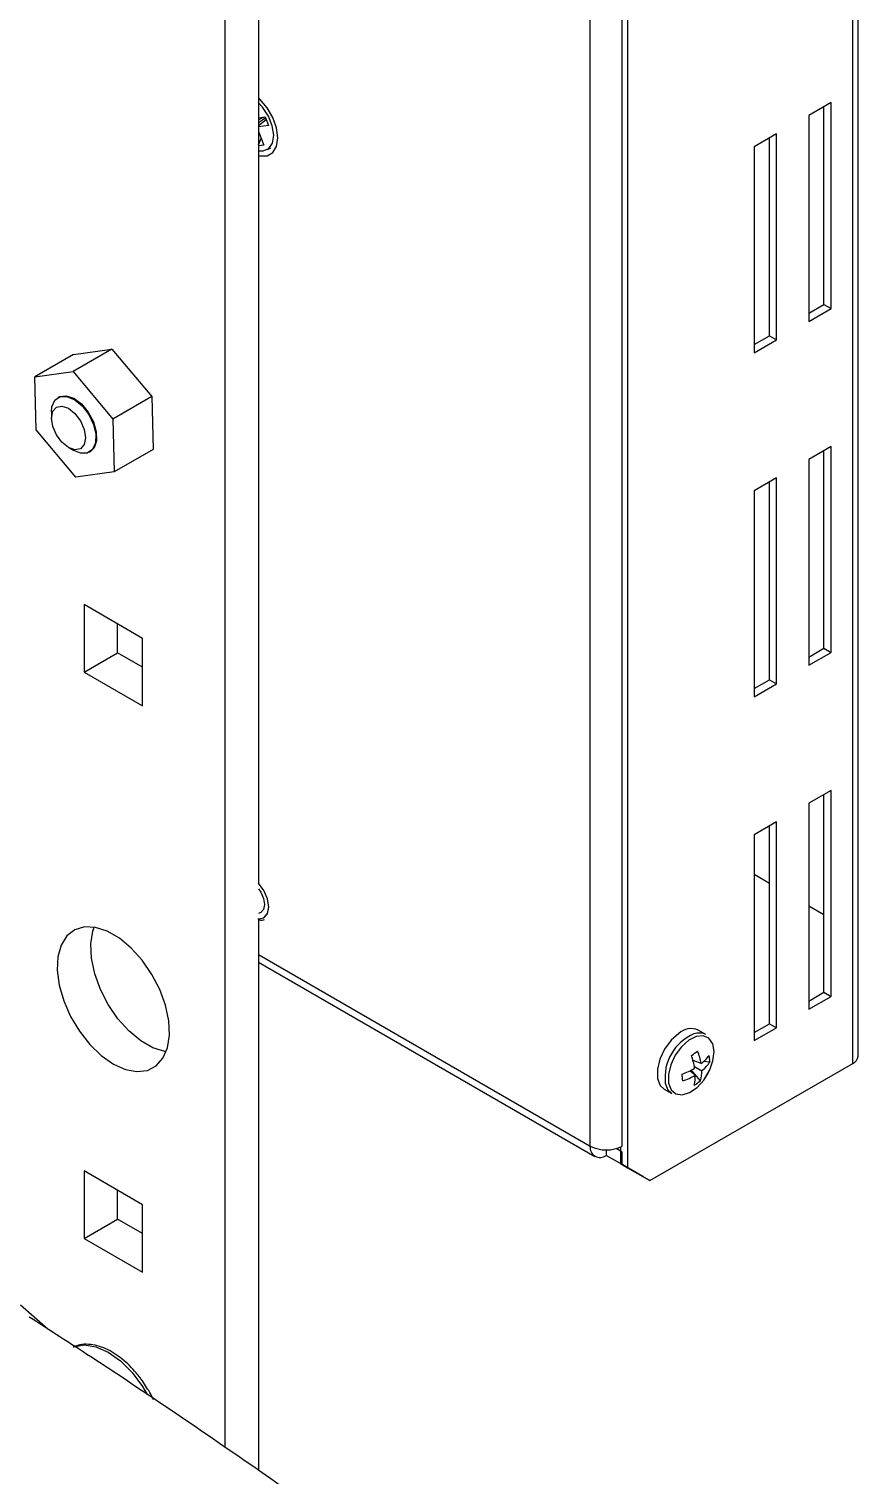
# Model space of a CAD drawing. Extents: x 11 to 120, y 2 to 94.
# Drawn here: x 91.54 to 94.82, y 16.97 to 22.7 of the extents above; entities that cross this region are included whole.
import ezdxf

# ---------------------------------------------------------------- set-up
doc = ezdxf.new("R2010")
doc.units = 0
doc.header["$MEASUREMENT"] = 0
doc.layers.add('OBJECT', color=7, linetype='CONTINUOUS')

msp = doc.modelspace()

# ---------------------------------------------------------------- linework, layer by layer
at = {"layer": 'OBJECT'}
for p, q in [((94.8237, 18.6271), (94.8237, 24.1592)), ((94.8032, 18.5985), (94.8032, 24.1306)), ((93.9104, 23.5132), (93.9104, 18.1852)), ((93.7619, 18.271), (93.7619, 23.4519)), ((93.8892, 18.271), (93.8892, 23.4519)), ((92.4467, 23.1088), (92.4467, 19.3133)), ((92.3138, 23.0321), (92.3138, 17.0774)), ((94.7165, 22.4083), (94.6281, 22.3573)), ((94.6882, 21.6081), (94.6882, 22.392)), ((94.7165, 21.5918), (94.7165, 22.4083)), ((92.4467, 22.3484), (92.4735, 22.3515)), ((92.4467, 22.3397), (92.4712, 22.3513)), ((92.4467, 22.3291), (92.4749, 22.348)), ((92.4778, 22.3406), (92.4467, 22.3168)), ((92.4873, 22.3169), (92.4467, 22.3123)), ((92.4735, 22.3515), (92.4873, 22.3169)), ((94.6281, 22.3573), (94.6281, 21.5407)), ((92.4467, 22.2939), (92.4682, 22.24)), ((92.4467, 22.2409), (92.4576, 22.2666)), ((94.5009, 22.2838), (94.4125, 22.2328)), ((94.4726, 21.4836), (94.4726, 22.2675)), ((94.5009, 21.4673), (94.5009, 22.2838)), ((92.4682, 22.24), (92.4467, 22.2375)), ((92.4822, 22.2217), (92.4956, 22.2295)), ((94.4125, 22.2328), (94.4125, 21.4162)), ((94.6281, 21.5734), (94.6882, 21.6081)), ((94.6281, 21.5407), (94.7165, 21.5918)), ((94.6882, 21.6081), (94.7165, 21.5918)), ((94.4125, 21.4489), (94.4726, 21.4836)), ((94.4125, 21.4162), (94.5009, 21.4673)), ((94.4726, 21.4836), (94.5009, 21.4673)), ((91.7142, 21.4099), (91.5601, 21.3209)), ((91.8662, 21.431), (91.7121, 21.342)), ((91.7142, 21.4099), (91.8662, 21.431)), ((91.8662, 21.431), (92.0238, 21.2425)), ((91.5601, 21.3209), (91.7121, 21.342)), ((91.7121, 21.342), (91.8697, 21.1535)), ((91.5657, 21.1113), (91.5601, 21.3209)), ((91.6552, 21.2406), (91.6522, 21.2389)), ((92.0238, 21.2425), (91.8697, 21.1535)), ((92.0238, 21.2425), (92.0294, 21.0328)), ((91.6263, 21.1817), (91.6263, 21.1574)), ((91.7233, 20.9228), (91.5657, 21.1113)), ((91.8697, 21.1535), (91.8753, 20.9438)), ((94.7165, 21.0447), (94.6281, 20.9936)), ((94.7165, 20.2281), (94.7165, 21.0447)), ((91.6936, 21.0407), (91.7147, 21.0286)), ((91.7772, 21.0224), (91.7802, 21.0241)), ((92.0294, 21.0328), (91.8753, 20.9438)), ((94.6281, 20.9936), (94.6281, 20.1771)), ((94.6882, 20.2445), (94.6882, 21.0283)), ((91.8753, 20.9438), (91.7233, 20.9228)), ((94.5009, 20.9202), (94.4125, 20.8691)), ((94.4726, 20.12), (94.4726, 20.9038)), ((94.5009, 20.1036), (94.5009, 20.9202)), ((94.4125, 20.8691), (94.4125, 20.0526)), ((91.9878, 20.284), (91.7559, 20.4179)), ((91.7559, 20.4179), (91.7559, 20.1501)), ((91.8888, 20.2268), (91.8888, 20.3411)), ((91.9878, 20.0162), (91.9878, 20.284)), ((94.6281, 20.2098), (94.6882, 20.2445)), ((94.6882, 20.2445), (94.7165, 20.2281)), ((91.7559, 20.1501), (91.8888, 20.2268)), ((91.9878, 20.1697), (91.8888, 20.2268)), ((94.6281, 20.1771), (94.7165, 20.2281)), ((91.7559, 20.1501), (91.9878, 20.0162)), ((94.4125, 20.0853), (94.4726, 20.12)), ((94.4125, 20.0526), (94.5009, 20.1036)), ((94.4726, 20.12), (94.5009, 20.1036)), ((94.7165, 19.681), (94.6281, 19.63)), ((94.7165, 18.8645), (94.7165, 19.681)), ((94.6281, 19.63), (94.6281, 18.8135)), ((94.6882, 18.8808), (94.6882, 19.6647)), ((94.5009, 19.5565), (94.4125, 19.5055)), ((94.5009, 18.74), (94.5009, 19.5565)), ((94.4125, 19.5055), (94.4125, 18.689)), ((94.4726, 18.7563), (94.4726, 19.5402)), ((94.4125, 19.3486), (94.4726, 19.3139)), ((94.6281, 19.2241), (94.6882, 19.1894)), ((92.4467, 19.1716), (92.4467, 16.9845)), ((92.4681, 19.1758), (92.4682, 19.1759)), ((92.4467, 19.0302), (93.7619, 18.271)), ((92.4467, 18.9998), (93.7806, 18.2298)), ((94.6281, 18.8461), (94.6882, 18.8808)), ((94.6882, 18.8808), (94.7165, 18.8645)), ((94.6281, 18.8135), (94.7165, 18.8645)), ((94.4125, 18.7216), (94.4726, 18.7563)), ((94.4726, 18.7563), (94.5009, 18.74)), ((94.2207, 18.7131), (94.19, 18.7308)), ((94.4125, 18.689), (94.5009, 18.74)), ((93.9988, 18.1342), (94.8032, 18.5985)), ((94.2016, 18.598), (94.1695, 18.61)), ((94.1747, 18.6081), (94.1699, 18.6084)), ((94.1748, 18.5862), (94.2043, 18.5698)), ((94.2359, 18.6043), (94.2108, 18.6059)), ((94.1785, 18.5518), (94.1568, 18.5695)), ((94.1986, 18.5298), (94.1626, 18.5726)), ((94.0551, 18.497), (94.0857, 18.4793)), ((93.8256, 18.2557), (93.8256, 18.2342)), ((93.8892, 18.1975), (93.8256, 18.2342)), ((93.8892, 18.2465), (93.8643, 18.2608)), ((93.8821, 18.2673), (93.8821, 18.2016)), ((93.8892, 18.1975), (93.8892, 18.2465)), ((93.8821, 18.2016), (93.9104, 18.1852)), ((93.9705, 18.1505), (93.8821, 18.2016)), ((93.9104, 18.1852), (93.9988, 18.1342)), ((91.9878, 18.0385), (91.7559, 18.1724)), ((91.7559, 18.1724), (91.7559, 17.9046)), ((93.9988, 18.1342), (93.9705, 18.1505)), ((91.8888, 17.9813), (91.8888, 18.0957)), ((91.9878, 17.7707), (91.9878, 18.0385)), ((91.7559, 17.9046), (91.8888, 17.9813)), ((91.9878, 17.9242), (91.8888, 17.9813)), ((91.7559, 17.9046), (91.9878, 17.7707)), ((91.6122, 17.5452), (91.5041, 17.6402))]:
    msp.add_line(p, q, dxfattribs=at)
at = {"layer": 'OBJECT', "flags": 128}
for points in [[(92.4467, 22.1984), (92.4528, 22.197), (92.4813, 22.1973), (92.5039, 22.2103), (92.5184, 22.2348), (92.5234, 22.2684), (92.5184, 22.3078), (92.5039, 22.349), (92.4813, 22.3882), (92.4528, 22.4214), (92.4467, 22.427)], [(92.4467, 22.2175), (92.4656, 22.2164), (92.4883, 22.226), (92.5028, 22.2478), (92.5075, 22.2793), (92.5018, 22.3165), (92.4864, 22.3551), (92.4631, 22.3903), (92.4467, 22.4079)], [(91.6263, 21.1817), (91.6284, 21.2026), (91.6401, 21.2286), (91.6609, 21.2427), (91.6881, 21.2433), (91.7186, 21.2304), (91.7485, 21.2054)], [(91.6552, 21.2406), (91.6588, 21.2425), (91.6849, 21.2461), (91.7149, 21.236), (91.7453, 21.2134), (91.7723, 21.181), (91.7928, 21.1428), (91.8042, 21.1033), (91.8052, 21.0673), (91.7956, 21.0392), (91.7802, 21.0241)], [(91.7194, 21.1755), (91.7413, 21.146), (91.7559, 21.1123), (91.761, 21.0796), (91.7559, 21.0528), (91.7412, 21.036), (91.7194, 21.0318), (91.6936, 21.0407), (91.6678, 21.0616), (91.646, 21.091), (91.6314, 21.1247), (91.6263, 21.1574), (91.6314, 21.1842), (91.646, 21.201), (91.6679, 21.2052), (91.6937, 21.1963), (91.7194, 21.1755)], [(91.7485, 21.2054), (91.7744, 21.1714), (91.7931, 21.1325), (91.8023, 21.0933), (91.801, 21.0587), (91.7892, 21.0328), (91.7685, 21.0186), (91.7412, 21.018), (91.7147, 21.0286)], [(92.4445, 19.1718), (92.4467, 19.1715), (92.4683, 19.1757), (92.4827, 19.1923), (92.4878, 19.2188), (92.4827, 19.2511), (92.4683, 19.2844), (92.4467, 19.3135), (92.4467, 19.3135)], [(92.4467, 19.1716), (92.4681, 19.1758), (92.4825, 19.1924), (92.4875, 19.2188), (92.4825, 19.2511), (92.4681, 19.2842), (92.4466, 19.3133)], [(92.4682, 19.1759), (92.4682, 19.1759), (92.4826, 19.1925), (92.4877, 19.2189), (92.4826, 19.2511), (92.4682, 19.2843), (92.4467, 19.3133)], [(92.4467, 19.2915), (92.4563, 19.2774), (92.467, 19.2527), (92.4708, 19.2286), (92.467, 19.2089), (92.4563, 19.1966), (92.4467, 19.1935)], [(91.8718, 18.5962), (91.9197, 18.5746), (91.9654, 18.566), (92.0066, 18.5708), (92.0416, 18.5889), (92.0686, 18.6193), (92.0865, 18.6607), (92.0942, 18.7111), (92.0916, 18.7681), (92.0788, 18.8292), (92.0562, 18.8913), (92.025, 18.9517), (91.9867, 19.0075), (91.943, 19.0561), (91.8959, 19.0952), (91.8477, 19.123), (91.8007, 19.1382), (91.757, 19.1401), (91.7187, 19.1286), (91.6875, 19.1042), (91.6649, 19.0681), (91.652, 19.0219), (91.6494, 18.9679), (91.6572, 18.9085), (91.675, 18.8465), (91.7021, 18.7849), (91.737, 18.7265), (91.7783, 18.674), (91.8239, 18.6299), (91.8718, 18.5962)], [(92.0811, 18.6445), (92.0759, 18.6453), (92.0288, 18.6605), (91.9807, 18.6883), (91.9336, 18.7275), (91.8899, 18.776), (91.8516, 18.8318), (91.8204, 18.8922), (91.7978, 18.9544), (91.785, 19.0154), (91.7824, 19.0725), (91.7901, 19.1229), (91.7955, 19.1391)], [(94.1128, 18.7179), (94.0825, 18.6908), (94.0565, 18.6554), (94.0377, 18.6154), (94.0281, 18.5753), (94.0287, 18.5394), (94.0395, 18.5116), (94.0551, 18.497)], [(94.2363, 18.5736), (94.2485, 18.6091), (94.2529, 18.6458), (94.2474, 18.6767), (94.2326, 18.6982), (94.2101, 18.7082), (94.1824, 18.7055), (94.1525, 18.6904)], [(94.1525, 18.6904), (94.1236, 18.6645), (94.0989, 18.6308), (94.0809, 18.5927), (94.0718, 18.5544), (94.0724, 18.5202), (94.0827, 18.4936), (94.1015, 18.4776), (94.127, 18.474), (94.1561, 18.483), (94.186, 18.5037), (94.2132, 18.534), (94.2143, 18.5355)], [(94.2143, 18.5355), (94.2348, 18.5704), (94.2363, 18.5736)], [(94.0597, 18.5202), (94.0702, 18.4939), (94.0857, 18.4793)], [(91.7132, 17.4746), (91.7148, 17.4753), (91.756, 17.4826), (91.8022, 17.4753), (91.851, 17.4537), (91.8998, 17.4189), (91.946, 17.3729), (91.9871, 17.3181), (92.0065, 17.2857)]]:
    msp.add_lwpolyline(points, dxfattribs=at)
at = {"layer": 'OBJECT'}
for centre, radius, start, end in [((94.2455, 18.5428), 0.1872, 112.70182, 186.94937), ((94.1613, 18.6649), 0.0719, 66.4637, 132.50198), ((94.1942, 18.6586), 0.0606, 63.99602, 110.15433), ((93.5687, 19.5106), 1.0622, 304.05309, 305.63623), ((93.9563, 18.5545), 0.2492, 10.07263, 21.86603), ((94.0169, 18.8445), 0.3086, 290.74274, 301.00888), ((93.8575, 18.5288), 0.3224, 9.14788, 18.38649), ((94.0942, 18.7345), 0.1737, 308.1985, 323.27231), ((94.1046, 18.6928), 0.1583, 309.00891, 326.01383), ((94.1092, 18.6057), 0.1267, 359.36616, 11.37317), ((94.7887, 18.6306), 0.0352, 294.37521, 354.30383), ((91.1346, 18.2615), 3.0061, 5.11712, 5.62221), ((94.0524, 18.7679), 0.2502, 287.74077, 300.26536), ((94.0416, 18.5462), 0.137, 345.97425, 2.34499), ((94.0992, 18.6469), 0.1537, 299.36438, 310.32474), ((94.0813, 18.5669), 0.1231, 342.43999, 1.34418), ((94.035, 18.6644), 0.2208, 324.28141, 335.72397), ((93.8007, 18.2647), 0.0393, 170.78579, 309.2033), ((93.8256, 18.3938), 0.1383, 242.60964, 297.39036)]:
    msp.add_arc(centre, radius, start, end, dxfattribs=at)
for points, knots in [([(92.4488, 19.1683), (92.4533, 19.167), (92.4614, 19.1648), (92.4681, 19.1681), (92.471, 19.1695)], [0, 0, 0, 0, 0.562442, 1, 1, 1, 1]), ([(88.2011, 18.2923), (88.5497, 18.0887), (89.2469, 17.6815), (90.2908, 17.0253), (91.3323, 16.3396), (92.0236, 15.8534), (92.3691, 15.6103)], [0, 0, 0, 0, 0.25003, 0.500058, 0.750055, 1, 1, 1, 1]), ([(92.358, 15.5935), (92.1937, 15.71), (91.8594, 15.9468), (91.3484, 16.2979), (90.82, 16.6523), (90.2897, 16.9983), (89.7622, 17.3333), (89.2419, 17.6545), (88.7178, 17.9696), (88.3671, 18.1728), (88.1911, 18.2747)], [0, 0, 0, 0, 0.118989, 0.241992, 0.369009, 0.500039, 0.623805, 0.748387, 0.873785, 1, 1, 1, 1]), ([(94.1207, 15.7472), (94.0513, 15.8023), (93.8117, 15.9923), (93.393, 16.3078), (92.865, 16.694), (92.3278, 17.0698), (91.8854, 17.3699), (91.6196, 17.5407), (91.5381, 17.5932)], [0, 0, 0, 0, 0.0839488, 0.289789, 0.495873, 0.7021638, 0.9086263, 1, 1, 1, 1]), ([(92.0119, 17.3012), (92.001, 17.3187), (91.9856, 17.3432), (91.9594, 17.3757), (91.9361, 17.4011), (91.9069, 17.4273), (91.8754, 17.45), (91.8421, 17.468), (91.8078, 17.4805), (91.7731, 17.4859), (91.7415, 17.4849), (91.7234, 17.4777), (91.7157, 17.4747)], [0, 0, 0, 0, 0.141277, 0.198322, 0.291954, 0.387413, 0.488262, 0.592, 0.698112, 0.806366, 0.917427, 1, 1, 1, 1]), ([(92.0305, 17.265), (92.0295, 17.2673), (92.0242, 17.2797), (92.0174, 17.2915), (92.0119, 17.3012)], [0, 0, 0, 0, 0.186497, 1, 1, 1, 1])]:
    msp.add_open_spline(points, degree=3, knots=knots, dxfattribs=at)

doc.saveas('drawing.dxf')
